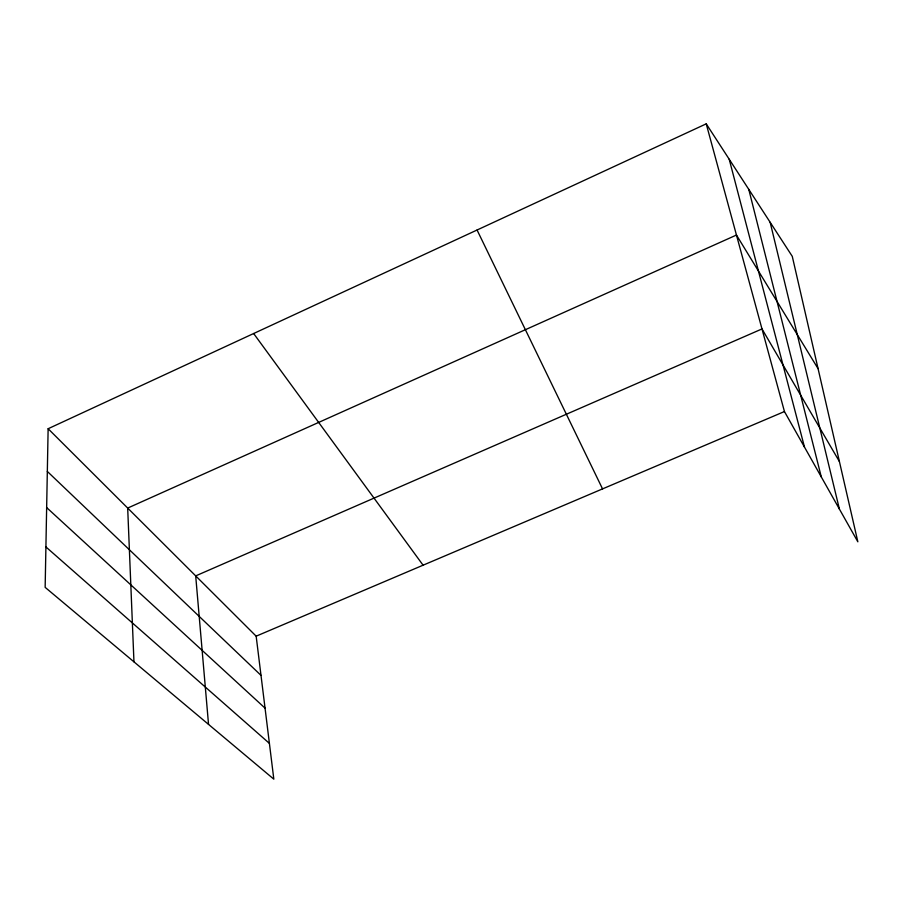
<?xml version="1.0" encoding="UTF-8"?>
<svg xmlns="http://www.w3.org/2000/svg" width="903" height="903" viewBox="0 0 903 903"><rect width="100%" height="100%" fill="white"/><g stroke="black" fill="none" stroke-linecap="round" stroke-linejoin="round"><path stroke-width="1.35" d="M48.13 428.733L45.15 587.356L273.823 779.154L256.159 636.175L48.13 428.733L706.225 123.846L792.27 256.35L857.85 541.811L784.447 411.542L706.225 123.846M256.159 636.175L784.447 411.542M45.906 546.925L269.399 743.383M46.651 507.576L265.053 708.133M47.328 471.434L261.001 675.376M253.641 333.523L423.089 565.199M818.073 368.661L736.464 235.04L127.684 508.073L133.96 661.843M839.406 461.546L761.997 328.94L195.691 575.888L208.537 724.387M477.066 230.017L602.549 488.895M729.206 159.244L804.483 447.087M748.768 189.359L821.279 476.897M770.157 222.307L839.395 509.066"/></g></svg>
